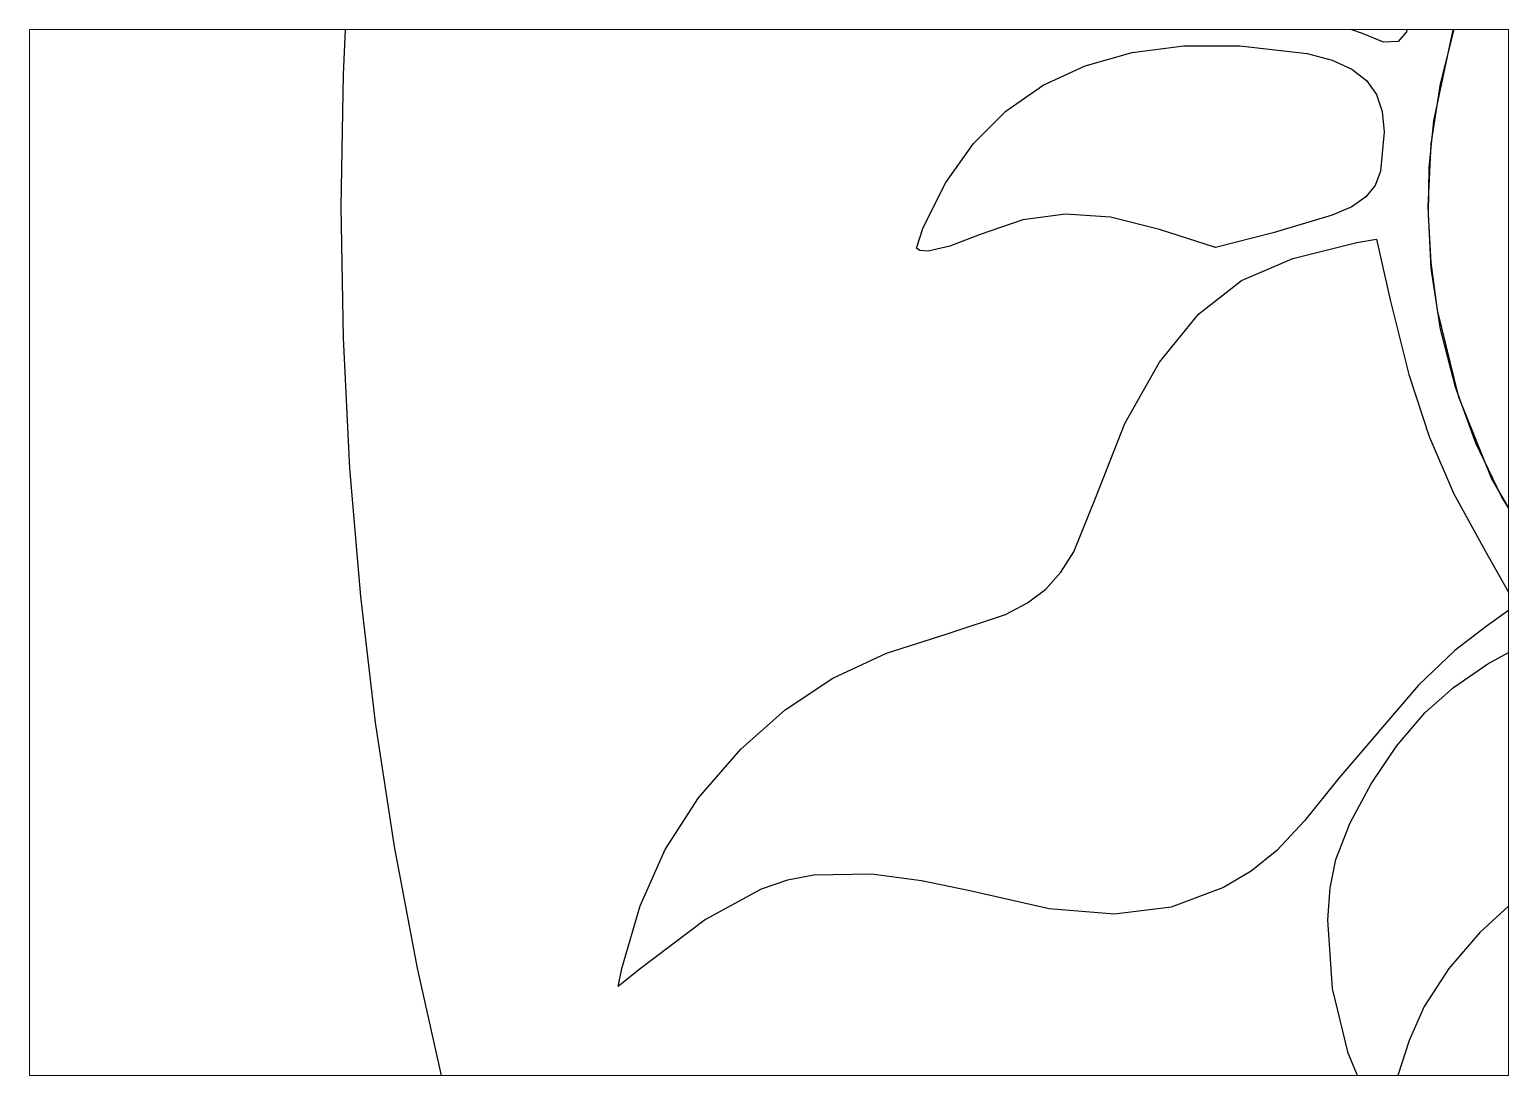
# Paper-space layout 'Presentación1' of a CAD drawing. Extents: x 1.17 to 10.52, y 0.83 to 7.44.
# The model-space entities are those that its viewports show. They can reach past a viewport. Long polylines and large blocks are cut down to what shows.
import ezdxf

# ---------------------------------------------------------------- set-up
doc = ezdxf.new("R2010")
doc.units = 0
doc.header["$MEASUREMENT"] = 0
doc.layers.add('Image', color=7, linetype='Continuous')

msp = doc.modelspace()

# ---------------------------------------------------------------- linework, layer by layer
at = {"linetype": 'Continuous'}
msp.add_circle((42.7768, 216.6926), 3.8493, dxfattribs=at)
msp.add_ellipse((42.7768, 216.6926), major_axis=(0, 16.2012), ratio=0.661953, dxfattribs=at)
at = {"layer": 'Image'}
for p, q in [((39.0869, 217.8099), (39.2936, 218.3573)), ((38.229, 217.8442), (37.48, 217.8851)), ((38.808, 217.9201), (38.7908, 217.797)), ((38.4123, 217.819), (38.229, 217.8442)), ((38.5119, 217.7865), (38.4123, 217.819)), ((38.6454, 217.7313), (38.5119, 217.7865)), ((38.5119, 217.7865), (38.5119, 217.7865)), ((38.7908, 217.797), (38.7375, 217.7344)), ((38.964, 217.2342), (39.0869, 217.8099)), ((37.0554, 217.6653), (37.3817, 217.7074)), ((37.3817, 217.7074), (37.7375, 217.7085)), ((37.7375, 217.7085), (38.1639, 217.66)), ((38.7375, 217.7344), (38.6454, 217.7313)), ((36.4926, 217.4584), (36.759, 217.5822)), ((36.759, 217.5822), (37.0554, 217.6653)), ((38.1639, 217.66), (38.3217, 217.6174)), ((38.3217, 217.6174), (38.4458, 217.5605)), ((38.4458, 217.5605), (38.5382, 217.4882)), ((38.5382, 217.4882), (38.6015, 217.399)), ((36.2566, 217.294), (36.4926, 217.4584)), ((38.6015, 217.399), (38.6377, 217.2916)), ((36.0513, 217.0891), (36.2566, 217.294)), ((38.6377, 217.2916), (38.6493, 217.1646)), ((38.9354, 216.9387), (38.964, 217.2342)), ((38.6493, 217.1646), (38.6277, 216.9145)), ((35.8769, 216.8441), (36.0513, 217.0891)), ((38.9294, 216.6396), (38.9354, 216.9387)), ((35.7338, 216.5589), (35.8769, 216.8441)), ((38.6277, 216.9145), (38.5924, 216.8247)), ((38.5334, 216.7517), (38.445, 216.6904)), ((38.5924, 216.8247), (38.5334, 216.7517)), ((38.445, 216.6904), (38.3216, 216.6357)), ((35.6917, 216.4291), (35.7338, 216.5589)), ((35.7338, 216.5589), (35.7338, 216.5589)), ((36.3635, 216.6075), (36.0944, 216.5142)), ((36.6338, 216.6437), (36.3635, 216.6075)), ((36.9181, 216.6231), (36.6338, 216.6437)), ((37.2292, 216.5461), (36.9181, 216.6231)), ((38.3216, 216.6357), (37.9479, 216.5259)), ((38.9465, 216.3382), (38.9294, 216.6396)), ((36.0944, 216.5142), (35.9019, 216.4407)), ((37.5841, 216.4327), (37.2292, 216.5461)), ((37.9479, 216.5259), (37.5841, 216.4327)), ((38.0731, 216.3625), (38.4761, 216.4641)), ((38.4761, 216.4641), (38.6007, 216.4856)), ((38.6007, 216.4856), (38.6872, 216.1005)), ((35.713, 216.4126), (35.6917, 216.4291)), ((35.7665, 216.4101), (35.713, 216.4126)), ((35.9019, 216.4407), (35.7665, 216.4101)), ((37.748, 216.2245), (38.0731, 216.3625)), ((38.9873, 216.0355), (38.9465, 216.3382)), ((37.4759, 216.0108), (37.748, 216.2245)), ((38.6872, 216.1005), (38.805, 215.6293)), ((37.2281, 215.7062), (37.4759, 216.0108)), ((39.1229, 215.4856), (38.9873, 216.0355)), ((37.0101, 215.3191), (37.2281, 215.7062)), ((38.805, 215.6293), (38.9336, 215.2368)), ((39.3291, 214.9728), (39.1229, 215.4856)), ((36.8277, 214.8579), (37.0101, 215.3191)), ((38.9336, 215.2368), (39.0894, 214.8794)), ((39.6012, 214.5024), (39.3291, 214.9728)), ((39.0894, 214.8794), (39.2888, 214.5137)), ((36.686, 214.5085), (36.8277, 214.8579)), ((36.6044, 214.3786), (36.686, 214.5085)), ((39.2888, 214.5137), (39.4827, 214.1706)), ((36.5088, 214.2723), (36.6044, 214.3786)), ((36.3942, 214.1849), (36.5088, 214.2723)), ((36.2554, 214.1118), (36.3942, 214.1849)), ((39.4827, 214.1706), (39.2942, 214.0347)), ((35.8852, 213.9896), (36.2554, 214.1118)), ((39.2942, 214.0347), (39.097, 213.8827)), ((35.5015, 213.8666), (35.8852, 213.9896)), ((35.1635, 213.7079), (35.5015, 213.8666)), ((39.097, 213.8827), (38.8671, 213.6633)), ((39.3058, 213.7994), (39.5035, 213.9078)), ((39.0891, 213.6489), (39.3058, 213.7994)), ((34.8602, 213.5075), (35.1635, 213.7079)), ((38.8671, 213.6633), (38.3623, 213.0763)), ((38.9072, 213.4901), (39.0891, 213.6489)), ((34.5807, 213.2591), (34.8602, 213.5075)), ((38.7288, 213.2794), (38.9072, 213.4901)), ((38.5669, 213.04), (38.7288, 213.2794)), ((34.3124, 212.9513), (34.5807, 213.2591)), ((38.3623, 213.0763), (38.1458, 212.807)), ((38.4346, 212.7936), (38.5669, 213.04)), ((34.1021, 212.6256), (34.3124, 212.9513)), ((38.1458, 212.807), (37.9702, 212.6192)), ((38.3451, 212.5617), (38.4346, 212.7936)), ((33.9432, 212.2697), (34.1021, 212.6256)), ((37.9702, 212.6192), (37.8083, 212.4872)), ((38.3083, 212.3826), (38.3451, 212.5617)), ((35.0424, 212.4629), (34.8748, 212.4302)), ((35.4072, 212.4685), (35.0424, 212.4629)), ((35.7242, 212.4277), (35.4072, 212.4685)), ((37.8083, 212.4872), (37.6333, 212.3854)), ((34.7088, 212.3742), (34.3562, 212.1816)), ((34.8748, 212.4302), (34.7088, 212.3742)), ((36.0299, 212.3631), (35.7242, 212.4277)), ((36.5312, 212.2501), (36.0299, 212.3631)), ((37.6333, 212.3854), (37.3016, 212.2608)), ((38.2933, 212.1806), (38.3083, 212.3826)), ((39.6571, 212.4177), (39.4621, 212.2914)), ((33.8289, 211.8714), (33.9432, 212.2697)), ((36.9447, 212.2158), (36.5312, 212.2501)), ((37.3016, 212.2608), (36.9447, 212.2158)), ((39.4621, 212.2914), (39.2542, 212.1004)), ((34.3562, 212.1816), (33.9346, 211.8647)), ((38.323, 211.7467), (38.2933, 212.1806)), ((39.2542, 212.1004), (39.0591, 211.8717)), ((33.8037, 211.7579), (33.8289, 211.8714)), ((33.9346, 211.8647), (33.8037, 211.7579)), ((39.0591, 211.8717), (38.9028, 211.6323)), ((38.4224, 211.3371), (38.323, 211.7467)), ((38.9028, 211.6323), (38.8082, 211.4179)), ((38.8082, 211.4179), (38.7308, 211.1779)), ((38.4945, 211.1655), (38.4224, 211.3371)), ((38.5797, 211.0289), (38.4945, 211.1655)), ((38.7308, 211.1779), (38.6657, 210.9197))]:
    msp.add_line(p, q, dxfattribs=at)

psp = doc.layouts.new('Presentación1')

# ---------------------------------------------------------------- viewports
at = {"layer": '0', "linetype": 'ByBlock'}
psp.add_viewport(center=(5.8465, 4.1339), size=(9.3543, 6.614173), view_center_point=(34.7588, 214.5034), view_height=6.614173, dxfattribs=at)

doc.saveas('drawing.dxf')
